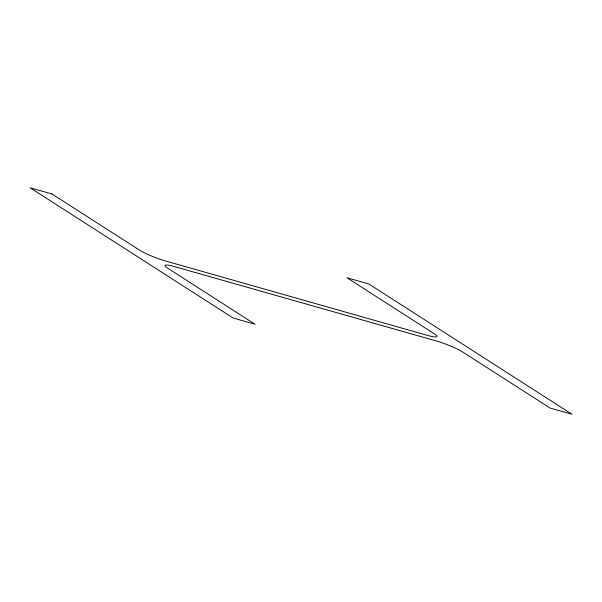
<?xml version="1.0" encoding="UTF-8"?>
<svg xmlns="http://www.w3.org/2000/svg" width="602" height="602" viewBox="0 0 602 602"><rect width="100%" height="100%" fill="white"/><g stroke="black" fill="none" stroke-linecap="round" stroke-linejoin="round"><path stroke-width="0.9" d="M51.998 193.979L30.1 187.764L233.162 318.037L255.06 324.26L167.89 268.334A20.46 2.844 21.4 0 1 174.061 266.49L436.563 341.041A20.46 2.844 21.4 0 1 462.833 352.095L550.002 408.021L571.9 414.236L368.838 283.963L346.94 277.74L434.11 333.666A20.46 2.844 21.4 0 1 427.939 335.51L165.437 260.959A20.46 2.844 21.4 0 1 139.167 249.905L51.998 193.979"/></g></svg>
